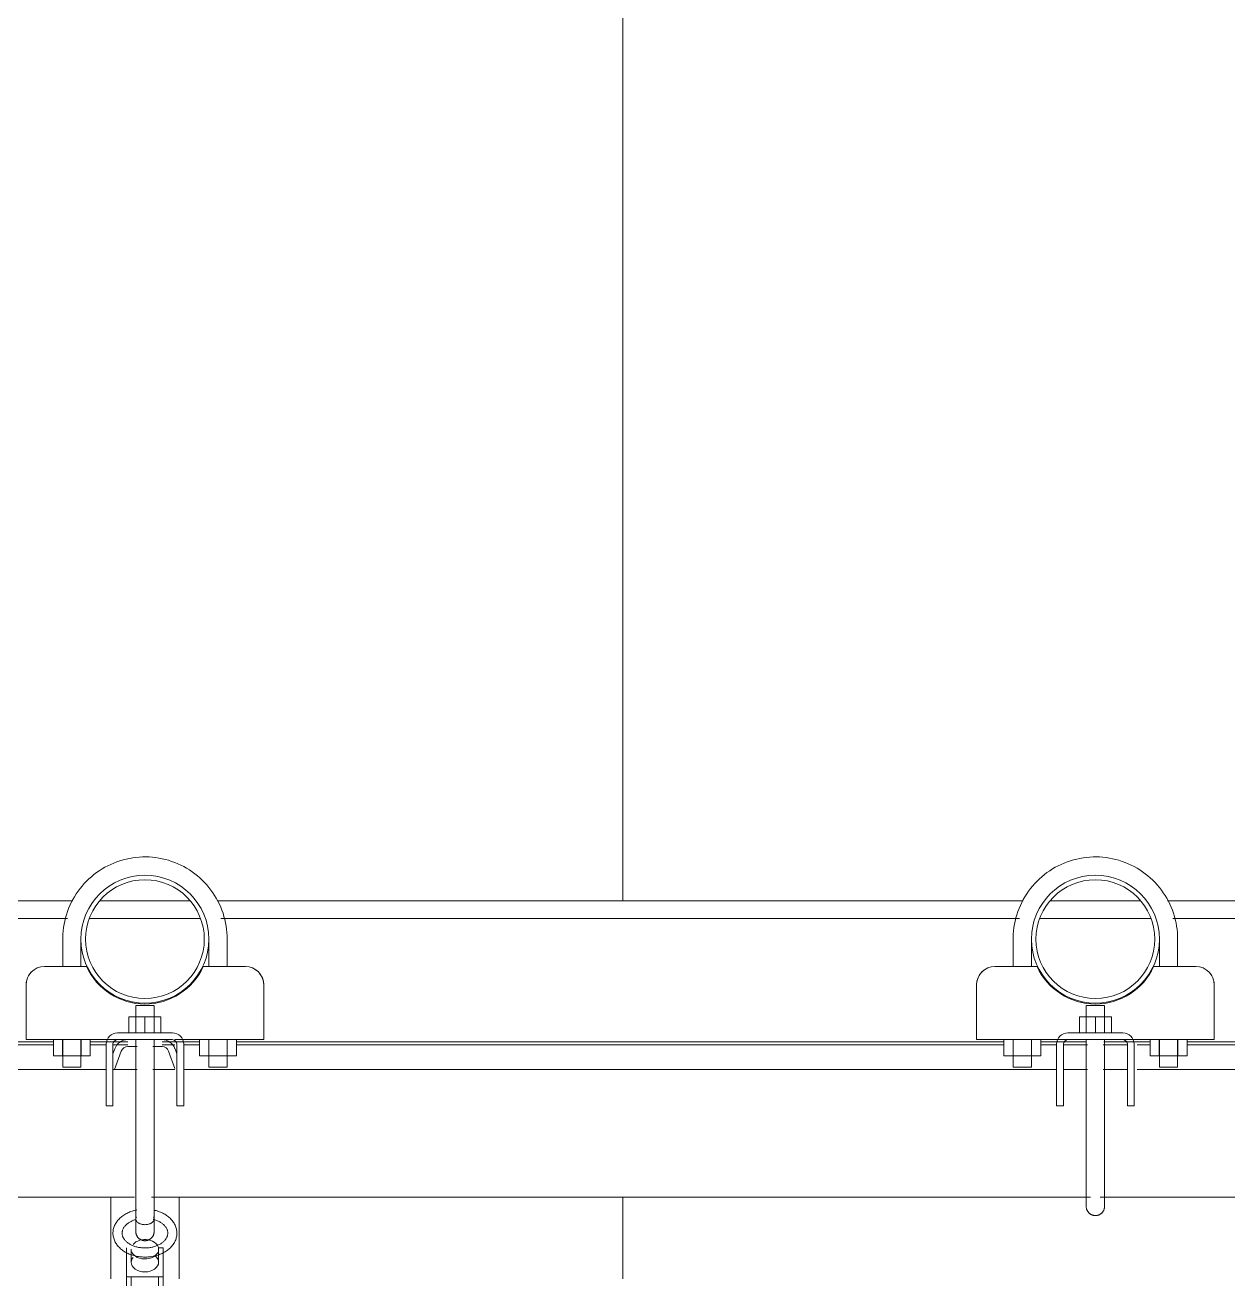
# Model space of a CAD drawing. Header units: inches. Extents: x 21386 to 98813, y -290 to 853.
# Drawn here: x 36920.4 to 36953.31, y 282.95 to 317.25 of the extents above; entities that cross this region are included whole.
import ezdxf

# ---------------------------------------------------------------- set-up
doc = ezdxf.new("R2010")
doc.units = ezdxf.units.IN
doc.header["$MEASUREMENT"] = 0
for name, color, linetype, lineweight in [('A-WALL-PATT', 111, 'Continuous', 25), ('Q-SPCQ', 91, 'Continuous', 13), ('S-BEAM', 12, 'Continuous', 13)]:
    doc.layers.add(name, color=color, linetype=linetype, lineweight=lineweight)

# ---------------------------------------------------------------- blocks, each defined once
blk = doc.blocks.new('Basketball_Backstop-Performance_Sports_Systems-3103-Ceiling_Hung - 27_-0_ to 27_-11 7_8_-706978-Building Section - East_West looking South')
at = {"layer": 'Q-SPCQ', "color": 8, "lineweight": 9}
for p, q in [((-24958.862, 292.25), (-24958.862, 291.5)), ((-24958.362, 291.5), (-24958.362, 292.25)), ((-24954.862, 292.25), (-24954.862, 291.5)), ((-24954.362, 291.5), (-24954.362, 292.25)), ((-24932.862, 292.25), (-24932.862, 291.5)), ((-24932.362, 291.5), (-24932.362, 292.25)), ((-24928.862, 292.25), (-24928.862, 291.5)), ((-24928.362, 291.5), (-24928.362, 292.25)), ((-24958.205, 291.5), (-24959.362, 291.5)), ((-24953.862, 291.5), (-24955.018, 291.5)), ((-24932.205, 291.5), (-24933.362, 291.5)), ((-24927.862, 291.5), (-24929.018, 291.5)), ((-24959.862, 291), (-24959.862, 289.812)), ((-24953.362, 289.812), (-24953.362, 291)), ((-24933.862, 289.812), (-24933.862, 291)), ((-24927.362, 291), (-24927.362, 289.812)), ((-24956.862, 290.437), (-24956.862, 290.125)), ((-24956.862, 290.437), (-24956.862, 289.687)), ((-24956.853, 290.437), (-24956.853, 290.437)), ((-24956.853, 290.437), (-24956.612, 290.437)), ((-24956.612, 290.437), (-24956.37, 290.437)), ((-24956.37, 290.437), (-24956.37, 290.437)), ((-24956.362, 290.125), (-24956.362, 290.437)), ((-24956.362, 289.687), (-24956.362, 290.437)), ((-24930.862, 290.437), (-24930.862, 289.687)), ((-24930.853, 290.437), (-24930.612, 290.437)), ((-24930.612, 290.437), (-24930.37, 290.437)), ((-24930.362, 289.687), (-24930.362, 290.437)), ((-24957.049, 290.125), (-24956.612, 290.125)), ((-24957.049, 290.125), (-24957.049, 289.687)), ((-24956.612, 290.125), (-24956.174, 290.125)), ((-24956.612, 289.687), (-24956.612, 290.125)), ((-24956.174, 290.125), (-24956.174, 289.687)), ((-24931.049, 290.125), (-24930.612, 290.125)), ((-24931.049, 290.125), (-24931.049, 289.687)), ((-24930.612, 290.125), (-24930.174, 290.125)), ((-24930.612, 289.687), (-24930.612, 290.125)), ((-24930.174, 290.125), (-24930.174, 289.687)), ((-24959.862, 289.5), (-24959.862, 289.812)), ((-24959.862, 289.5), (-24957.362, 289.5)), ((-24959.117, 289.062), (-24959.117, 289.5)), ((-24958.864, 289.5), (-24958.864, 289.062)), ((-24958.862, 289.511), (-24958.862, 288.75)), ((-24958.362, 288.75), (-24958.362, 289.511)), ((-24958.359, 289.5), (-24958.359, 289.062)), ((-24958.106, 289.5), (-24958.106, 289.062)), ((-24955.862, 289.687), (-24957.362, 289.687)), ((-24957.362, 289.5), (-24955.862, 289.5)), ((-24956.862, 289.5), (-24956.862, 288.687)), ((-24956.862, 289.5), (-24956.862, 286.937)), ((-24956.362, 288.687), (-24956.362, 289.5)), ((-24956.362, 286.937), (-24956.362, 289.5)), ((-24955.792, 289.5), (-24953.362, 289.5)), ((-24955.117, 289.5), (-24955.117, 289.062)), ((-24954.864, 289.5), (-24954.864, 289.062)), ((-24954.862, 289.518), (-24954.862, 288.75)), ((-24954.362, 288.75), (-24954.362, 289.515)), ((-24954.359, 289.5), (-24954.359, 289.062)), ((-24954.106, 289.062), (-24954.106, 289.5)), ((-24953.362, 289.812), (-24953.362, 289.5)), ((-24933.862, 289.5), (-24933.862, 289.812)), ((-24933.862, 289.5), (-24931.362, 289.5)), ((-24933.117, 289.062), (-24933.117, 289.5)), ((-24932.864, 289.5), (-24932.864, 289.062)), ((-24932.862, 289.511), (-24932.862, 288.75)), ((-24932.362, 288.75), (-24932.362, 289.511)), ((-24932.359, 289.5), (-24932.359, 289.062)), ((-24932.106, 289.5), (-24932.106, 289.062)), ((-24929.862, 289.687), (-24931.362, 289.687)), ((-24931.362, 289.5), (-24929.862, 289.5)), ((-24930.862, 289.5), (-24930.862, 288.687)), ((-24930.862, 289.5), (-24930.862, 286.937)), ((-24930.362, 288.687), (-24930.362, 289.5)), ((-24930.362, 286.937), (-24930.362, 289.5)), ((-24929.862, 289.5), (-24927.362, 289.5)), ((-24929.117, 289.5), (-24929.117, 289.062)), ((-24928.864, 289.5), (-24928.864, 289.062)), ((-24928.862, 289.518), (-24928.862, 288.75)), ((-24928.362, 288.75), (-24928.362, 289.515)), ((-24928.359, 289.5), (-24928.359, 289.062)), ((-24928.106, 289.062), (-24928.106, 289.5)), ((-24927.362, 289.812), (-24927.362, 289.5)), ((-24957.674, 289.375), (-24957.674, 288.187)), ((-24957.487, 288.187), (-24957.487, 289.375)), ((-24957.434, 289.253), (-24957.487, 289.109)), ((-24957.44, 288.687), (-24957.258, 289.189)), ((-24957.082, 289.313), (-24956.828, 289.313)), ((-24956.395, 289.313), (-24956.142, 289.313)), ((-24955.966, 289.189), (-24955.792, 288.712)), ((-24955.737, 289.109), (-24955.789, 289.253)), ((-24955.737, 288.187), (-24955.737, 289.375)), ((-24955.549, 289.375), (-24955.549, 288.187)), ((-24931.674, 289.375), (-24931.674, 288.187)), ((-24931.487, 288.187), (-24931.487, 289.375)), ((-24929.737, 288.187), (-24929.737, 289.375)), ((-24929.549, 289.375), (-24929.549, 288.187)), ((-24958.864, 289.062), (-24959.117, 289.062)), ((-24958.359, 289.062), (-24958.864, 289.062)), ((-24958.106, 289.062), (-24958.359, 289.062)), ((-24954.864, 289.062), (-24955.117, 289.062)), ((-24954.359, 289.062), (-24954.864, 289.062)), ((-24954.106, 289.062), (-24954.359, 289.062)), ((-24932.864, 289.062), (-24933.117, 289.062)), ((-24932.359, 289.062), (-24932.864, 289.062)), ((-24932.106, 289.062), (-24932.359, 289.062)), ((-24928.864, 289.062), (-24929.117, 289.062)), ((-24928.359, 289.062), (-24928.864, 289.062)), ((-24928.106, 289.062), (-24928.359, 289.062)), ((-24957.674, 288.687), (-24981.549, 288.687)), ((-24958.862, 288.75), (-24958.853, 288.75)), ((-24958.362, 288.75), (-24958.862, 288.75)), ((-24958.37, 288.75), (-24958.362, 288.75)), ((-24956.828, 288.687), (-24957.487, 288.687)), ((-24955.792, 288.687), (-24956.395, 288.687)), ((-24931.674, 288.687), (-24955.549, 288.687)), ((-24954.362, 288.75), (-24954.862, 288.75)), ((-24954.862, 288.75), (-24954.853, 288.75)), ((-24954.37, 288.75), (-24954.362, 288.75)), ((-24932.862, 288.75), (-24932.853, 288.75)), ((-24932.362, 288.75), (-24932.862, 288.75)), ((-24932.37, 288.75), (-24932.362, 288.75)), ((-24930.828, 288.687), (-24931.487, 288.687)), ((-24929.737, 288.687), (-24930.395, 288.687)), ((-24926.612, 288.687), (-24929.472, 288.687)), ((-24928.362, 288.75), (-24928.862, 288.75)), ((-24928.862, 288.75), (-24928.853, 288.75)), ((-24928.37, 288.75), (-24928.362, 288.75)), ((-24957.674, 288.197), (-24957.674, 287.824)), ((-24957.674, 287.687), (-24957.674, 288.187)), ((-24957.487, 287.824), (-24957.487, 288.197)), ((-24957.487, 288.187), (-24957.487, 287.687)), ((-24955.737, 288.197), (-24955.737, 287.824)), ((-24955.737, 287.687), (-24955.737, 288.187)), ((-24955.549, 287.824), (-24955.549, 288.197)), ((-24955.549, 288.187), (-24955.549, 287.687)), ((-24931.674, 288.197), (-24931.674, 287.824)), ((-24931.674, 287.687), (-24931.674, 288.187)), ((-24931.487, 287.824), (-24931.487, 288.197)), ((-24931.487, 288.187), (-24931.487, 287.687)), ((-24929.737, 288.197), (-24929.737, 287.824)), ((-24929.737, 287.687), (-24929.737, 288.187)), ((-24929.549, 287.824), (-24929.549, 288.197)), ((-24929.549, 288.187), (-24929.549, 287.687)), ((-24957.674, 287.819), (-24957.674, 287.687)), ((-24957.487, 287.687), (-24957.487, 287.819)), ((-24955.737, 287.819), (-24955.737, 287.687)), ((-24955.549, 287.687), (-24955.549, 287.819)), ((-24931.674, 287.819), (-24931.674, 287.687)), ((-24931.487, 287.687), (-24931.487, 287.819)), ((-24929.737, 287.819), (-24929.737, 287.687)), ((-24929.549, 287.687), (-24929.549, 287.819)), ((-24957.674, 287.687), (-24957.487, 287.687)), ((-24957.487, 287.687), (-24957.674, 287.687)), ((-24955.737, 287.687), (-24955.549, 287.687)), ((-24955.549, 287.687), (-24955.737, 287.687)), ((-24931.674, 287.687), (-24931.487, 287.687)), ((-24931.487, 287.687), (-24931.674, 287.687)), ((-24929.737, 287.687), (-24929.549, 287.687)), ((-24929.549, 287.687), (-24929.737, 287.687)), ((-24956.862, 285.749), (-24956.862, 284.604)), ((-24956.362, 284.588), (-24956.362, 285.749)), ((-24982.484, 285.187), (-24956.899, 285.187)), ((-24957.549, 285.187), (-24957.549, 282.955)), ((-24956.862, 285.187), (-24956.862, 284.789)), ((-24956.434, 285.187), (-24930.742, 285.187)), ((-24956.362, 284.595), (-24956.362, 285.187)), ((-24955.674, 282.955), (-24955.674, 285.187)), ((-24930.484, 285.187), (-24926.612, 285.187)), ((-24957.112, 283.015), (-24957.112, 283.81)), ((-24956.987, 283.766), (-24956.987, 283.412)), ((-24956.112, 283.81), (-24956.237, 283.81)), ((-24956.237, 283.412), (-24956.237, 283.766)), ((-24956.112, 283.015), (-24956.112, 283.81)), ((-24957.112, 280.229), (-24957.112, 283.015)), ((-24957.112, 283.015), (-24956.987, 283.015)), ((-24956.987, 283.015), (-24956.987, 280.229)), ((-24956.987, 283.015), (-24956.237, 283.015)), ((-24956.237, 280.229), (-24956.237, 283.015)), ((-24956.237, 283.015), (-24956.112, 283.015)), ((-24956.112, 283.015), (-24956.112, 280.229))]:
    blk.add_line(p, q, dxfattribs=at)
at = {"layer": 'Q-SPCQ', "color": 8, "lineweight": 9, "flags": 128}
for points in [[(-24954.362, 292.25), (-24954.363, 292.34), (-24954.369, 292.43), (-24954.378, 292.519), (-24954.39, 292.608), (-24954.407, 292.697), (-24954.426, 292.785), (-24954.449, 292.872), (-24954.476, 292.958), (-24954.506, 293.043), (-24954.539, 293.126), (-24954.576, 293.208), (-24954.616, 293.289), (-24954.659, 293.368), (-24954.705, 293.445), (-24954.755, 293.52), (-24954.807, 293.594), (-24954.862, 293.665), (-24954.92, 293.734), (-24954.981, 293.8), (-24955.044, 293.864), (-24955.11, 293.925), (-24955.178, 293.984), (-24955.249, 294.04), (-24955.321, 294.093), (-24955.396, 294.143), (-24955.473, 294.19), (-24955.551, 294.234), (-24955.631, 294.275), (-24955.713, 294.313), (-24955.796, 294.347), (-24955.881, 294.378), (-24955.967, 294.406), (-24956.053, 294.43), (-24956.141, 294.45), (-24956.229, 294.467), (-24956.318, 294.481), (-24956.408, 294.491), (-24956.497, 294.497), (-24956.587, 294.5), (-24956.677, 294.499), (-24956.767, 294.495), (-24956.857, 294.487), (-24956.946, 294.475), (-24957.035, 294.46), (-24957.123, 294.441), (-24957.21, 294.419), (-24957.296, 294.393), (-24957.381, 294.364), (-24957.465, 294.332), (-24957.548, 294.296), (-24957.629, 294.257), (-24957.708, 294.215), (-24957.786, 294.169), (-24957.862, 294.121), (-24957.936, 294.069), (-24958.007, 294.015), (-24958.077, 293.957), (-24958.144, 293.898), (-24958.209, 293.835), (-24958.271, 293.77), (-24958.33, 293.702), (-24958.387, 293.632), (-24958.441, 293.56), (-24958.492, 293.486), (-24958.54, 293.41), (-24958.585, 293.332), (-24958.626, 293.252), (-24958.665, 293.171), (-24958.7, 293.088), (-24958.732, 293.004), (-24958.76, 292.918), (-24958.785, 292.832), (-24958.807, 292.745), (-24958.825, 292.656), (-24958.839, 292.568), (-24958.85, 292.478), (-24958.857, 292.388), (-24958.861, 292.299), (-24958.862, 292.25)], [(-24928.362, 292.25), (-24928.363, 292.34), (-24928.369, 292.43), (-24928.378, 292.519), (-24928.39, 292.608), (-24928.407, 292.697), (-24928.426, 292.785), (-24928.449, 292.872), (-24928.476, 292.958), (-24928.506, 293.043), (-24928.539, 293.126), (-24928.576, 293.208), (-24928.616, 293.289), (-24928.659, 293.368), (-24928.705, 293.445), (-24928.755, 293.52), (-24928.807, 293.594), (-24928.862, 293.665), (-24928.92, 293.734), (-24928.981, 293.8), (-24929.044, 293.864), (-24929.11, 293.925), (-24929.178, 293.984), (-24929.249, 294.04), (-24929.321, 294.093), (-24929.396, 294.143), (-24929.473, 294.19), (-24929.551, 294.234), (-24929.631, 294.275), (-24929.713, 294.313), (-24929.796, 294.347), (-24929.881, 294.378), (-24929.967, 294.406), (-24930.053, 294.43), (-24930.141, 294.45), (-24930.229, 294.467), (-24930.318, 294.481), (-24930.408, 294.491), (-24930.497, 294.497), (-24930.587, 294.5), (-24930.677, 294.499), (-24930.767, 294.495), (-24930.857, 294.487), (-24930.946, 294.475), (-24931.035, 294.46), (-24931.123, 294.441), (-24931.21, 294.419), (-24931.296, 294.393), (-24931.381, 294.364), (-24931.465, 294.332), (-24931.548, 294.296), (-24931.629, 294.257), (-24931.708, 294.215), (-24931.786, 294.169), (-24931.862, 294.121), (-24931.936, 294.069), (-24932.007, 294.015), (-24932.077, 293.957), (-24932.144, 293.898), (-24932.209, 293.835), (-24932.271, 293.77), (-24932.33, 293.702), (-24932.387, 293.632), (-24932.441, 293.56), (-24932.492, 293.486), (-24932.54, 293.41), (-24932.585, 293.332), (-24932.626, 293.252), (-24932.665, 293.171), (-24932.7, 293.088), (-24932.732, 293.004), (-24932.76, 292.918), (-24932.785, 292.832), (-24932.807, 292.745), (-24932.825, 292.656), (-24932.839, 292.568), (-24932.85, 292.478), (-24932.857, 292.388), (-24932.861, 292.299), (-24932.862, 292.25)], [(-24956.862, 286.937), (-24956.862, 286.858), (-24956.862, 286.778), (-24956.862, 286.698), (-24956.862, 286.619), (-24956.862, 286.54), (-24956.862, 286.462), (-24956.862, 286.385), (-24956.862, 286.308), (-24956.862, 286.233), (-24956.862, 286.159), (-24956.862, 286.086), (-24956.862, 286.014), (-24956.862, 285.944), (-24956.862, 285.875), (-24956.862, 285.808), (-24956.862, 285.749)], [(-24956.362, 285.749), (-24956.362, 285.814), (-24956.362, 285.881), (-24956.362, 285.95), (-24956.362, 286.02), (-24956.362, 286.092), (-24956.362, 286.165), (-24956.362, 286.24), (-24956.362, 286.315), (-24956.362, 286.392), (-24956.362, 286.469), (-24956.362, 286.547), (-24956.362, 286.626), (-24956.362, 286.705), (-24956.362, 286.785), (-24956.362, 286.865), (-24956.362, 286.937)], [(-24930.862, 286.937), (-24930.862, 286.858), (-24930.862, 286.778), (-24930.862, 286.698), (-24930.862, 286.619), (-24930.862, 286.54), (-24930.862, 286.462), (-24930.862, 286.385), (-24930.862, 286.308), (-24930.862, 286.233), (-24930.862, 286.159), (-24930.862, 286.086), (-24930.862, 286.014), (-24930.862, 285.944), (-24930.862, 285.875), (-24930.862, 285.808), (-24930.862, 285.743), (-24930.862, 285.68), (-24930.862, 285.619), (-24930.862, 285.56), (-24930.862, 285.503), (-24930.862, 285.448), (-24930.862, 285.396), (-24930.862, 285.346), (-24930.862, 285.299), (-24930.862, 285.255), (-24930.862, 285.213), (-24930.862, 285.174), (-24930.862, 285.137), (-24930.862, 285.104), (-24930.862, 285.073), (-24930.862, 285.046), (-24930.862, 285.021), (-24930.862, 285), (-24930.862, 284.982), (-24930.862, 284.967), (-24930.862, 284.955), (-24930.862, 284.946), (-24930.862, 284.94), (-24930.862, 284.938)], [(-24930.362, 284.937), (-24930.362, 284.939), (-24930.362, 284.944), (-24930.362, 284.952), (-24930.362, 284.963), (-24930.362, 284.977), (-24930.362, 284.995), (-24930.362, 285.015), (-24930.362, 285.039), (-24930.362, 285.066), (-24930.362, 285.095), (-24930.362, 285.128), (-24930.362, 285.164), (-24930.362, 285.202), (-24930.362, 285.243), (-24930.362, 285.287), (-24930.362, 285.333), (-24930.362, 285.382), (-24930.362, 285.434), (-24930.362, 285.488), (-24930.362, 285.544), (-24930.362, 285.603), (-24930.362, 285.663), (-24930.362, 285.726), (-24930.362, 285.79), (-24930.362, 285.857), (-24930.362, 285.925), (-24930.362, 285.995), (-24930.362, 286.066), (-24930.362, 286.139), (-24930.362, 286.213), (-24930.362, 286.288), (-24930.362, 286.364), (-24930.362, 286.441), (-24930.362, 286.519), (-24930.362, 286.598), (-24930.362, 286.677), (-24930.362, 286.756), (-24930.362, 286.836), (-24930.362, 286.916), (-24930.362, 286.937)], [(-24930.862, 284.937), (-24930.862, 284.939), (-24930.862, 284.944), (-24930.862, 284.952), (-24930.862, 284.963), (-24930.862, 284.977), (-24930.862, 284.995), (-24930.862, 285.015), (-24930.862, 285.039), (-24930.862, 285.066), (-24930.862, 285.095), (-24930.862, 285.128), (-24930.862, 285.164), (-24930.862, 285.202)], [(-24930.362, 285.213), (-24930.362, 285.174), (-24930.362, 285.137), (-24930.362, 285.104), (-24930.362, 285.073), (-24930.362, 285.046), (-24930.362, 285.021), (-24930.362, 285), (-24930.362, 284.982), (-24930.362, 284.967), (-24930.362, 284.955), (-24930.362, 284.946), (-24930.362, 284.94), (-24930.362, 284.938)], [(-24956.835, 284.842), (-24956.867, 284.835), (-24956.899, 284.827), (-24956.931, 284.819), (-24956.962, 284.809), (-24956.993, 284.799), (-24957.023, 284.787), (-24957.053, 284.775), (-24957.082, 284.762), (-24957.11, 284.748), (-24957.138, 284.733), (-24957.165, 284.717), (-24957.191, 284.701), (-24957.217, 284.683), (-24957.241, 284.665), (-24957.265, 284.646), (-24957.287, 284.626), (-24957.309, 284.606), (-24957.33, 284.584), (-24957.35, 284.562), (-24957.368, 284.539), (-24957.385, 284.516), (-24957.402, 284.492), (-24957.416, 284.467), (-24957.43, 284.442), (-24957.442, 284.416), (-24957.453, 284.389), (-24957.462, 284.362), (-24957.47, 284.335), (-24957.477, 284.307), (-24957.482, 284.279), (-24957.485, 284.251), (-24957.486, 284.223), (-24957.487, 284.208)], [(-24955.737, 284.208), (-24955.737, 284.236), (-24955.74, 284.264), (-24955.744, 284.292), (-24955.749, 284.32), (-24955.756, 284.348), (-24955.765, 284.375), (-24955.775, 284.402), (-24955.787, 284.428), (-24955.799, 284.453), (-24955.814, 284.479), (-24955.829, 284.503), (-24955.846, 284.527), (-24955.864, 284.55), (-24955.883, 284.573), (-24955.903, 284.594), (-24955.924, 284.615), (-24955.946, 284.635), (-24955.969, 284.655), (-24955.993, 284.674), (-24956.018, 284.691), (-24956.044, 284.708), (-24956.071, 284.725), (-24956.098, 284.74), (-24956.126, 284.754), (-24956.155, 284.768), (-24956.184, 284.781), (-24956.214, 284.793), (-24956.244, 284.803), (-24956.275, 284.814), (-24956.307, 284.823), (-24956.339, 284.831), (-24956.371, 284.838)], [(-24930.612, 284.687), (-24930.622, 284.688), (-24930.632, 284.688), (-24930.642, 284.689), (-24930.651, 284.691), (-24930.661, 284.692), (-24930.671, 284.695), (-24930.681, 284.697), (-24930.69, 284.7), (-24930.7, 284.704), (-24930.709, 284.707), (-24930.718, 284.711), (-24930.727, 284.716), (-24930.736, 284.721), (-24930.744, 284.726), (-24930.753, 284.731), (-24930.761, 284.737), (-24930.769, 284.743), (-24930.777, 284.75), (-24930.784, 284.756), (-24930.791, 284.763), (-24930.798, 284.771), (-24930.804, 284.778), (-24930.811, 284.786), (-24930.816, 284.794), (-24930.822, 284.802), (-24930.827, 284.811), (-24930.832, 284.82), (-24930.837, 284.829), (-24930.841, 284.838), (-24930.845, 284.847), (-24930.848, 284.856), (-24930.851, 284.866), (-24930.854, 284.875), (-24930.856, 284.885), (-24930.858, 284.895), (-24930.86, 284.905), (-24930.861, 284.915), (-24930.861, 284.925), (-24930.862, 284.935), (-24930.862, 284.937)], [(-24930.362, 284.937), (-24930.362, 284.928), (-24930.362, 284.918), (-24930.363, 284.908), (-24930.365, 284.898), (-24930.367, 284.888), (-24930.369, 284.878), (-24930.371, 284.868), (-24930.374, 284.859), (-24930.378, 284.849), (-24930.381, 284.84), (-24930.385, 284.831), (-24930.39, 284.822), (-24930.395, 284.813), (-24930.4, 284.805), (-24930.405, 284.796), (-24930.411, 284.788), (-24930.417, 284.78), (-24930.424, 284.773), (-24930.43, 284.765), (-24930.437, 284.758), (-24930.445, 284.751), (-24930.452, 284.745), (-24930.46, 284.739), (-24930.468, 284.733), (-24930.477, 284.727), (-24930.485, 284.722), (-24930.494, 284.717), (-24930.503, 284.712), (-24930.512, 284.708), (-24930.521, 284.704), (-24930.53, 284.701), (-24930.54, 284.698), (-24930.55, 284.695), (-24930.559, 284.693), (-24930.569, 284.691), (-24930.579, 284.69), (-24930.589, 284.689), (-24930.599, 284.688), (-24930.609, 284.688), (-24930.612, 284.687)], [(-24957.237, 284.208), (-24957.236, 284.222), (-24957.235, 284.236), (-24957.233, 284.25), (-24957.23, 284.265), (-24957.227, 284.279), (-24957.222, 284.293), (-24957.217, 284.307), (-24957.21, 284.322), (-24957.203, 284.336), (-24957.195, 284.35), (-24957.186, 284.364), (-24957.176, 284.379), (-24957.165, 284.393), (-24957.154, 284.407), (-24957.141, 284.42), (-24957.127, 284.434), (-24957.113, 284.447), (-24957.097, 284.46), (-24957.081, 284.473), (-24957.063, 284.485), (-24957.045, 284.497), (-24957.026, 284.509), (-24957.007, 284.52), (-24956.986, 284.53), (-24956.965, 284.54), (-24956.943, 284.55), (-24956.921, 284.559), (-24956.898, 284.567), (-24956.874, 284.575), (-24956.85, 284.582)], [(-24956.862, 284.595), (-24956.862, 284.566), (-24956.862, 284.537), (-24956.862, 284.51), (-24956.862, 284.483), (-24956.862, 284.458), (-24956.862, 284.434), (-24956.862, 284.412), (-24956.862, 284.391), (-24956.862, 284.371), (-24956.862, 284.353), (-24956.862, 284.336), (-24956.862, 284.32), (-24956.862, 284.306), (-24956.862, 284.294), (-24956.862, 284.283), (-24956.862, 284.273), (-24956.862, 284.266), (-24956.862, 284.259), (-24956.862, 284.255), (-24956.862, 284.252), (-24956.862, 284.25)], [(-24956.862, 284.25), (-24956.862, 284.251), (-24956.862, 284.253), (-24956.862, 284.257), (-24956.862, 284.263), (-24956.862, 284.27), (-24956.862, 284.279), (-24956.862, 284.289), (-24956.862, 284.301), (-24956.862, 284.314), (-24956.862, 284.329), (-24956.862, 284.345), (-24956.862, 284.363), (-24956.862, 284.382), (-24956.862, 284.403), (-24956.862, 284.425), (-24956.862, 284.448), (-24956.862, 284.472), (-24956.862, 284.498), (-24956.862, 284.525), (-24956.862, 284.553), (-24956.862, 284.583), (-24956.862, 284.595)], [(-24956.386, 284.585), (-24956.362, 284.578), (-24956.338, 284.571), (-24956.315, 284.563), (-24956.292, 284.555), (-24956.27, 284.545), (-24956.248, 284.536), (-24956.227, 284.525), (-24956.207, 284.515), (-24956.188, 284.503), (-24956.17, 284.492), (-24956.152, 284.48), (-24956.135, 284.467), (-24956.119, 284.454), (-24956.104, 284.441), (-24956.09, 284.428), (-24956.077, 284.414), (-24956.064, 284.4), (-24956.053, 284.386), (-24956.042, 284.372), (-24956.033, 284.358), (-24956.024, 284.344), (-24956.017, 284.329), (-24956.01, 284.315), (-24956.004, 284.301), (-24955.999, 284.286), (-24955.995, 284.272), (-24955.992, 284.258), (-24955.989, 284.244), (-24955.988, 284.23), (-24955.987, 284.216), (-24955.987, 284.208)], [(-24956.362, 284.595), (-24956.362, 284.566), (-24956.362, 284.537), (-24956.362, 284.51), (-24956.362, 284.483), (-24956.362, 284.458), (-24956.362, 284.434), (-24956.362, 284.412), (-24956.362, 284.391), (-24956.362, 284.371), (-24956.362, 284.353), (-24956.362, 284.336), (-24956.362, 284.32), (-24956.362, 284.306), (-24956.362, 284.294), (-24956.362, 284.283), (-24956.362, 284.273), (-24956.362, 284.266), (-24956.362, 284.259), (-24956.362, 284.255), (-24956.362, 284.252), (-24956.362, 284.25)], [(-24956.362, 284.25), (-24956.362, 284.251), (-24956.362, 284.253), (-24956.362, 284.257), (-24956.362, 284.263), (-24956.362, 284.27), (-24956.362, 284.279), (-24956.362, 284.289), (-24956.362, 284.301), (-24956.362, 284.314), (-24956.362, 284.329), (-24956.362, 284.345), (-24956.362, 284.363), (-24956.362, 284.382), (-24956.362, 284.403), (-24956.362, 284.425), (-24956.362, 284.448), (-24956.362, 284.472), (-24956.362, 284.498), (-24956.362, 284.525), (-24956.362, 284.553), (-24956.362, 284.583), (-24956.362, 284.595)], [(-24957.487, 284.208), (-24957.486, 284.18), (-24957.483, 284.151), (-24957.479, 284.123), (-24957.474, 284.096), (-24957.467, 284.068), (-24957.458, 284.041), (-24957.448, 284.014), (-24957.437, 283.988), (-24957.424, 283.962), (-24957.41, 283.937), (-24957.394, 283.913), (-24957.378, 283.889), (-24957.36, 283.866), (-24957.341, 283.843), (-24957.32, 283.822), (-24957.299, 283.801), (-24957.277, 283.78), (-24957.254, 283.761), (-24957.23, 283.742), (-24957.205, 283.724), (-24957.179, 283.707), (-24957.153, 283.691), (-24957.125, 283.676), (-24957.097, 283.661), (-24957.069, 283.648), (-24957.039, 283.635), (-24957.009, 283.623), (-24956.979, 283.612), (-24956.948, 283.602), (-24956.917, 283.593), (-24956.885, 283.585), (-24956.853, 283.578), (-24956.82, 283.571), (-24956.787, 283.566), (-24956.754, 283.561), (-24956.721, 283.558), (-24956.688, 283.555), (-24956.654, 283.553), (-24956.621, 283.553), (-24956.587, 283.553), (-24956.554, 283.554), (-24956.52, 283.556), (-24956.487, 283.559), (-24956.454, 283.563), (-24956.421, 283.568), (-24956.388, 283.574), (-24956.356, 283.581), (-24956.324, 283.588), (-24956.292, 283.597), (-24956.261, 283.607), (-24956.23, 283.617), (-24956.2, 283.629), (-24956.171, 283.641), (-24956.141, 283.654), (-24956.113, 283.668), (-24956.085, 283.683), (-24956.058, 283.699), (-24956.032, 283.715), (-24956.007, 283.732), (-24955.982, 283.751), (-24955.959, 283.77), (-24955.936, 283.79), (-24955.914, 283.81), (-24955.893, 283.831), (-24955.874, 283.853), (-24955.855, 283.876), (-24955.838, 283.9), (-24955.822, 283.924), (-24955.807, 283.949), (-24955.793, 283.974), (-24955.781, 284), (-24955.77, 284.026), (-24955.761, 284.053), (-24955.753, 284.081), (-24955.747, 284.108), (-24955.742, 284.136), (-24955.739, 284.164), (-24955.737, 284.193), (-24955.737, 284.208)], [(-24955.987, 284.208), (-24955.987, 284.194), (-24955.988, 284.18), (-24955.99, 284.165), (-24955.993, 284.151), (-24955.997, 284.137), (-24956.001, 284.123), (-24956.007, 284.108), (-24956.013, 284.094), (-24956.02, 284.08), (-24956.028, 284.065), (-24956.037, 284.051), (-24956.047, 284.037), (-24956.058, 284.023), (-24956.07, 284.009), (-24956.082, 283.995), (-24956.096, 283.982), (-24956.111, 283.969), (-24956.126, 283.955), (-24956.143, 283.943), (-24956.16, 283.93), (-24956.178, 283.919), (-24956.197, 283.907), (-24956.217, 283.896), (-24956.237, 283.885), (-24956.258, 283.875), (-24956.28, 283.866), (-24956.302, 283.857), (-24956.325, 283.849), (-24956.349, 283.841), (-24956.373, 283.834), (-24956.398, 283.828), (-24956.423, 283.822), (-24956.448, 283.817), (-24956.473, 283.813), (-24956.499, 283.809), (-24956.525, 283.807), (-24956.552, 283.804), (-24956.578, 283.803), (-24956.605, 283.803), (-24956.631, 283.803), (-24956.657, 283.804), (-24956.684, 283.805), (-24956.71, 283.808), (-24956.736, 283.811), (-24956.762, 283.815), (-24956.787, 283.819), (-24956.812, 283.825), (-24956.837, 283.831), (-24956.861, 283.837), (-24956.885, 283.845), (-24956.909, 283.853), (-24956.931, 283.861), (-24956.954, 283.87), (-24956.975, 283.88), (-24956.996, 283.89), (-24957.016, 283.901), (-24957.035, 283.912), (-24957.054, 283.924), (-24957.071, 283.936), (-24957.088, 283.949), (-24957.104, 283.961), (-24957.119, 283.975), (-24957.134, 283.988), (-24957.147, 284.002), (-24957.159, 284.015), (-24957.17, 284.029), (-24957.181, 284.044), (-24957.19, 284.058), (-24957.199, 284.072), (-24957.207, 284.086), (-24957.213, 284.101), (-24957.219, 284.115), (-24957.224, 284.129), (-24957.228, 284.144), (-24957.232, 284.158), (-24957.234, 284.172), (-24957.236, 284.186), (-24957.237, 284.2), (-24957.237, 284.208)], [(-24956.612, 284), (-24956.622, 284), (-24956.632, 284.001), (-24956.642, 284.002), (-24956.651, 284.003), (-24956.661, 284.005), (-24956.671, 284.007), (-24956.681, 284.01), (-24956.69, 284.013), (-24956.7, 284.016), (-24956.709, 284.02), (-24956.718, 284.024), (-24956.727, 284.028), (-24956.736, 284.033), (-24956.744, 284.038), (-24956.753, 284.044), (-24956.761, 284.049), (-24956.769, 284.056), (-24956.777, 284.062), (-24956.784, 284.069), (-24956.791, 284.076), (-24956.798, 284.083), (-24956.804, 284.091), (-24956.811, 284.099), (-24956.816, 284.107), (-24956.822, 284.115), (-24956.827, 284.123), (-24956.832, 284.132), (-24956.837, 284.141), (-24956.841, 284.15), (-24956.845, 284.159), (-24956.848, 284.169), (-24956.851, 284.178), (-24956.854, 284.188), (-24956.856, 284.198), (-24956.858, 284.208), (-24956.86, 284.217), (-24956.861, 284.227), (-24956.861, 284.237), (-24956.862, 284.247), (-24956.862, 284.25)], [(-24956.362, 284.25), (-24956.362, 284.24), (-24956.362, 284.23), (-24956.363, 284.22), (-24956.365, 284.21), (-24956.367, 284.2), (-24956.369, 284.191), (-24956.371, 284.181), (-24956.374, 284.171), (-24956.378, 284.162), (-24956.381, 284.153), (-24956.385, 284.144), (-24956.39, 284.135), (-24956.395, 284.126), (-24956.4, 284.117), (-24956.405, 284.109), (-24956.411, 284.101), (-24956.417, 284.093), (-24956.424, 284.085), (-24956.43, 284.078), (-24956.437, 284.071), (-24956.445, 284.064), (-24956.452, 284.057), (-24956.46, 284.051), (-24956.468, 284.045), (-24956.477, 284.04), (-24956.485, 284.034), (-24956.494, 284.03), (-24956.503, 284.025), (-24956.512, 284.021), (-24956.521, 284.017), (-24956.53, 284.014), (-24956.54, 284.01), (-24956.55, 284.008), (-24956.559, 284.006), (-24956.569, 284.004), (-24956.579, 284.002), (-24956.589, 284.001), (-24956.599, 284), (-24956.609, 284), (-24956.612, 284)]]:
    blk.add_lwpolyline(points, dxfattribs=at)
at = {"layer": 'Q-SPCQ', "color": 8, "lineweight": 9}
for centre, radius, start, end in [((-24956.612, 292.25), 1.75, 0, 180), ((-24930.612, 292.25), 1.75, 0, 180), ((-24956.612, 292.25), 1.625, 0, 180), ((-24930.612, 292.25), 1.625, 0, 180), ((-24956.612, 292.25), 1.75, 180, 0), ((-24956.612, 292.25), 1.625, 180, 0), ((-24930.612, 292.25), 1.75, 180, 0), ((-24930.612, 292.25), 1.625, 180, 0), ((-24959.362, 291), 0.5, 90, 180), ((-24959.362, 291), 0.5, 120, 180), ((-24956.612, 292.223), 1.75, 204.3958, 335.6042), ((-24953.862, 291), 0.5, 0, 90), ((-24953.862, 291), 0.5, 0, 60), ((-24933.362, 291), 0.5, 90, 180), ((-24933.362, 291), 0.5, 120, 177.6087), ((-24930.612, 292.223), 1.75, 204.3958, 335.6042), ((-24927.862, 291), 0.5, 0, 90), ((-24927.862, 291), 0.5, 0, 60), ((-24957.362, 289.375), 0.312, 90, 180), ((-24957.362, 289.375), 0.125, 90, 180), ((-24957.082, 289.125), 0.375, 90, 160), ((-24956.142, 289.125), 0.375, 20, 90), ((-24955.862, 289.375), 0.312, 0, 90), ((-24955.862, 289.375), 0.125, 0, 90), ((-24931.362, 289.375), 0.312, 90, 180), ((-24931.362, 289.375), 0.125, 90, 180), ((-24929.862, 289.375), 0.312, 0, 90), ((-24929.862, 289.375), 0.125, 0, 90), ((-24957.082, 289.125), 0.187, 90, 160), ((-24956.142, 289.125), 0.188, 20, 90)]:
    blk.add_arc(centre, radius, start, end, dxfattribs=at)
for centre, start_param, end_param in [((-24956.612, 283.766), 0, 2.617994), ((-24956.612, 283.766), 3.403392, 6.283185), ((-24956.612, 283.412), 2.617994, 3.141593), ((-24956.612, 283.412), 3.141593, 6.283185), ((-24956.612, 283.412), 0, 0.785398)]:
    blk.add_ellipse(centre, major_axis=(0.375, 0), ratio=0.707107, start_param=start_param, end_param=end_param, dxfattribs=at)
for points in [[(-24956.858, 284.568), (-24956.863, 284.586), (-24956.863, 284.605), (-24956.858, 284.623)], [(-24956.365, 284.623), (-24956.36, 284.605), (-24956.361, 284.586), (-24956.365, 284.568)]]:
    blk.add_open_spline(points, degree=3, dxfattribs=at)
for points, knots in [([(-24956.612, 284.439), (-24956.645, 284.439), (-24956.711, 284.448), (-24956.781, 284.477), (-24956.822, 284.509), (-24956.845, 284.537), (-24956.859, 284.566), (-24956.865, 284.605), (-24956.856, 284.635), (-24956.844, 284.654)], [-1, -1, -1, -1, -0.875, -0.75, -0.6875, -0.625, -0.5625, -0.5, -0.375, -0.375, -0.375, -0.375]), ([(-24956.38, 284.654), (-24956.374, 284.645), (-24956.365, 284.625), (-24956.359, 284.585), (-24956.374, 284.536), (-24956.428, 284.483), (-24956.512, 284.448), (-24956.579, 284.439), (-24956.612, 284.439)], [-0.625, -0.625, -0.625, -0.625, -0.5625, -0.5, -0.375, -0.25, -0.125, 0, 0, 0, 0])]:
    blk.add_open_spline(points, degree=3, knots=knots, dxfattribs=at)
blk = doc.blocks.new('Girt_Z - 10_D-1241717-Building Section - East_West looking South')
at = {"layer": 'S-BEAM', "color": 8, "lineweight": 9}
for p, q in [((-24980.639, 293.295), (-24958.584, 293.295)), ((-24957.841, 293.295), (-24955.382, 293.295)), ((-24954.639, 293.295), (-24932.584, 293.295)), ((-24931.841, 293.295), (-24929.382, 293.295)), ((-24928.639, 293.295), (-24911.584, 293.295)), ((-24980.49, 292.813), (-24958.733, 292.813)), ((-24958.123, 292.813), (-24955.101, 292.813)), ((-24954.534, 292.813), (-24932.689, 292.813)), ((-24932.123, 292.813), (-24929.101, 292.813)), ((-24928.49, 292.813), (-24911.733, 292.813)), ((-24980.106, 289.438), (-24959.117, 289.438)), ((-24980.106, 289.362), (-24959.117, 289.362)), ((-24958.106, 289.438), (-24957.082, 289.438)), ((-24958.106, 289.362), (-24957.672, 289.362)), ((-24957.487, 289.362), (-24957.082, 289.362)), ((-24956.142, 289.438), (-24955.117, 289.438)), ((-24956.142, 289.362), (-24955.792, 289.362)), ((-24955.551, 289.362), (-24955.117, 289.362)), ((-24954.106, 289.438), (-24933.117, 289.438)), ((-24954.106, 289.362), (-24933.117, 289.362)), ((-24932.106, 289.438), (-24930.853, 289.438)), ((-24932.106, 289.362), (-24931.672, 289.362)), ((-24931.487, 289.362), (-24930.828, 289.362)), ((-24930.395, 289.362), (-24929.737, 289.362)), ((-24930.377, 289.438), (-24929.117, 289.438)), ((-24929.472, 289.362), (-24929.117, 289.362)), ((-24928.106, 289.438), (-24912.117, 289.438)), ((-24928.106, 289.362), (-24912.117, 289.362))]:
    blk.add_line(p, q, dxfattribs=at)

msp = doc.modelspace()

# ---------------------------------------------------------------- hatches: boundary and pattern name
at = {"layer": 'A-WALL-PATT', "lineweight": 9}
h = msp.add_hatch(dxfattribs=at)
h.set_pattern_fill('FP_54', color=8, style=0, pattern_type=2)
h.set_pattern_definition([(90, (-88161.435, 0), (-19.685, 1e-15), [])])
h.paths.add_polyline_path([(35616.905, 196.795), (35894.405, 196.795), (35894.405, 237.69), (35616.905, 237.69), (35616.905, 213.14)], flags=0)
h.paths.add_polyline_path([(38321.649, 196.795), (38322.851, 196.795), (38285.163, 237.69), (38220.405, 237.69), (38220.405, 196.795), (38307.03, 196.795)], flags=0)
h.paths.add_polyline_path([(35904.405, 196.795), (36183.905, 196.795), (36183.905, 237.69), (35904.405, 237.69), (35904.405, 232.67)], flags=0)
h.paths.add_polyline_path([(36193.905, 196.795), (36240.511, 196.795), (36227.469, 237.69), (36193.905, 237.69), (36193.905, 232.67)], flags=0)
h.paths.add_polyline_path([(36243.782, 196.795), (36254.808, 196.795), (36254.787, 224.125), (36254.121, 224.125), (36254.121, 224.312), (36253.621, 224.375), (36253.621, 225.687), (36254.121, 225.687), (36254.121, 225.875), (36254.808, 225.875), (36254.808, 237.69), (36230.74, 237.69), (36232.341, 232.67)], flags=0)
h.paths.add_polyline_path([(36261.433, 196.795), (36272.46, 196.795), (36285.502, 237.69), (36261.433, 237.69), (36261.433, 225.875), (36262.121, 225.875), (36262.127, 225.687), (36262.621, 225.625), (36262.621, 224.312), (36262.121, 224.312), (36262.121, 224.125), (36261.433, 224.125), (36261.433, 198.492)], flags=0)
h.paths.add_polyline_path([(38210.405, 196.795), (38210.405, 237.69), (37930.905, 237.69), (37930.905, 196.795), (38183.455, 196.795)], flags=0)
h.paths.add_polyline_path([(39025.681, 196.795), (39080.905, 196.795), (39080.905, 237.69), (38799.405, 237.69), (38799.405, 196.795), (38885.31, 196.795)], flags=0)
h.paths.add_polyline_path([(36275.731, 196.795), (36473.405, 196.795), (36473.405, 237.69), (36288.773, 237.69), (36280.944, 213.14)], flags=0)
h.paths.add_polyline_path([(37920.905, 196.795), (37920.905, 237.69), (37641.405, 237.69), (37641.405, 196.795), (37902.713, 196.795)], flags=0)
h.paths.add_polyline_path([(38389.434, 196.795), (38396.104, 196.795), (38433.796, 237.69), (38286.504, 237.69), (38324.249, 196.795), (38372.979, 196.795)], flags=0)
h.paths.add_polyline_path([(36483.405, 196.795), (36762.905, 196.795), (36762.905, 237.69), (36483.405, 237.69), (36483.405, 232.564)], flags=0)
h.paths.add_polyline_path([(36772.905, 196.795), (36906.078, 196.795), (36893.036, 237.69), (36772.905, 237.69), (36772.905, 228.229)], flags=0)
h.paths.add_polyline_path([(36909.349, 196.795), (36920.376, 196.795), (36920.376, 224.125), (36919.688, 224.125), (36919.688, 224.312), (36919.188, 224.375), (36919.188, 225.687), (36919.688, 225.687), (36919.688, 225.875), (36920.376, 225.875), (36920.376, 237.69), (36896.307, 237.69), (36904.137, 213.14)], flags=0)
h.paths.add_polyline_path([(36927.001, 196.795), (36938.027, 196.795), (36951.069, 237.69), (36927.001, 237.69), (36927.022, 225.875), (36927.688, 225.875), (36927.688, 225.687), (36928.188, 225.625), (36928.188, 224.312), (36927.688, 224.312), (36927.688, 224.125), (36927.001, 224.125), (36927.001, 198.492)], flags=0)
h.paths.add_polyline_path([(36941.299, 196.795), (37052.405, 196.795), (37052.405, 237.69), (36954.341, 237.69), (36946.511, 213.14)], flags=0)
h.paths.add_polyline_path([(37631.405, 196.795), (37631.405, 237.69), (37351.905, 237.69), (37351.905, 196.795), (37621.971, 196.795)], flags=0)
h.paths.add_polyline_path([(37341.905, 196.795), (37341.905, 237.69), (37277.156, 237.69), (37239.487, 196.795), (37341.229, 196.795)], flags=0)
h.paths.add_polyline_path([(38432.169, 196.795), (38499.905, 196.795), (38499.905, 237.69), (38435.156, 237.69), (38397.487, 196.795), (38427.287, 196.795)], flags=0)
h.paths.add_polyline_path([(37062.405, 196.795), (37164.851, 196.795), (37127.163, 237.69), (37062.405, 237.69), (37062.405, 223.895)], flags=0)
h.paths.add_polyline_path([(38509.905, 196.795), (38789.405, 196.795), (38789.405, 237.69), (38509.905, 237.69), (38509.905, 202.222)], flags=0)
h.paths.add_polyline_path([(37194.777, 196.795), (37238.104, 196.795), (37275.796, 237.69), (37128.504, 237.69), (37166.201, 196.795), (37189.468, 196.795)], flags=0)
h.paths.add_polyline_path([(36927.218, 224.679), (36927.226, 224.685), (36927.355, 224.719), (36927.544, 224.756), (36927.605, 224.907), (36927.731, 225.038), (36927.53, 225.125), (36927.53, 225.281), (36927.337, 225.229), (36927.477, 225), (36927.302, 224.776), (36927.082, 224.75), (36927.097, 224.71)], flags=0)
h.paths.add_polyline_path([(36254.591, 224.679), (36254.726, 224.756), (36254.692, 224.817), (36254.451, 224.817), (36254.332, 225), (36254.48, 225.232), (36254.266, 225.244), (36254.204, 225.093), (36254.078, 224.962), (36254.279, 224.875), (36254.279, 224.719), (36254.583, 224.685)], flags=0)
h.paths.add_polyline_path([(36261.651, 224.679), (36261.658, 224.685), (36261.788, 224.719), (36261.977, 224.75), (36262.037, 224.907), (36262.164, 225.038), (36261.971, 225.199), (36261.962, 225.281), (36261.874, 225.199), (36261.91, 225), (36261.761, 224.77), (36261.515, 224.75), (36261.529, 224.71)], flags=0)
h.paths.add_polyline_path([(36920.158, 224.679), (36920.294, 224.751), (36920.26, 224.817), (36920.018, 224.817), (36919.9, 225), (36919.938, 225.217), (36919.847, 225.125), (36919.646, 224.962), (36919.847, 224.875), (36919.847, 224.719), (36920.151, 224.685)], flags=0)
h.paths.add_polyline_path([(36262.115, 224.764), (36262.236, 224.927), (36262.136, 224.801), (36262.127, 224.786)], flags=0)
h.paths.add_polyline_path([(36927.682, 224.764), (36927.804, 224.927), (36927.704, 224.801)], flags=0)
h.paths.add_polyline_path([(36262.244, 225.012), (36262.164, 225.199), (36262.209, 225.073), (36262.236, 225.026)], flags=0)
h.paths.add_polyline_path([(36927.812, 225.012), (36927.731, 225.199), (36927.788, 225.053), (36927.804, 225.026)], flags=0)
h.paths.add_polyline_path([(36254.16, 225.294), (36254.137, 225.342), (36254.137, 225.305)], flags=0)
h.paths.add_polyline_path([(36919.728, 225.294), (36919.704, 225.342), (36919.704, 225.305)], flags=0)
h.paths.add_polyline_path([(36254.226, 225.407), (36254.204, 225.417), (36254.204, 225.412)], flags=0)
h.paths.add_polyline_path([(36919.793, 225.407), (36919.772, 225.417), (36919.772, 225.412)], flags=0)
h.paths.add_polyline_path([(37481.6, 245.045), (37631.405, 245.045), (37631.405, 285.94), (37351.905, 285.94), (37351.905, 245.045), (37411.415, 245.045)], flags=0)
h.paths.add_polyline_path([(39080.905, 245.045), (39080.905, 285.94), (38799.405, 285.94), (38799.405, 245.045), (39078.32, 245.045)], flags=0)
h.paths.add_polyline_path([(36483.405, 245.045), (36762.905, 245.045), (36762.905, 285.94), (36483.405, 285.94), (36483.405, 268.527)], flags=0)
h.paths.add_polyline_path([(36473.405, 245.045), (36473.405, 285.94), (36306.314, 285.864), (36306.314, 285.446), (36305.939, 285.446), (36305.939, 285.157), (36305.689, 285.223), (36305.689, 285.446), (36305.59, 285.406), (36305.531, 284.999), (36305.234, 284.852), (36305.558, 284.75), (36305.59, 282.955), (36306.121, 282.879), (36306.121, 281.375), (36305.871, 281.375), (36305.871, 280.937), (36305.558, 280.937), (36305.5, 279.687), (36304.683, 279.687), (36304.683, 280.937), (36304.371, 280.937), (36304.371, 281.375), (36301.136, 281.375), (36302.559, 280.918), (36291.119, 245.045), (36358.632, 245.045)], flags=0)
h.paths.add_polyline_path([(38604.568, 245.045), (38789.405, 245.045), (38789.405, 285.94), (38509.905, 285.94), (38509.905, 245.045), (38534.383, 245.045)], flags=0)
h.paths.add_polyline_path([(36077.89, 245.045), (36183.905, 245.045), (36183.905, 285.94), (35904.405, 285.94), (35904.405, 245.045), (35937.519, 245.045)], flags=0)
h.paths.add_polyline_path([(36211.044, 284.859), (36211.5, 284.776), (36211.558, 284.75), (36211.59, 282.955), (36257.189, 282.955), (36257.189, 285.187), (36232.342, 285.118), (36232.337, 284.961), (36232.284, 284.759), (36232.126, 284.744), (36231.876, 285.187), (36228.126, 285.247), (36228.126, 285.94), (36212.314, 285.864), (36212.314, 285.446), (36211.939, 285.446), (36211.939, 285.157), (36211.689, 285.229), (36211.689, 285.446), (36211.59, 285.406), (36211.531, 284.999), (36211.104, 284.876)], flags=0)
h.paths.add_polyline_path([(36193.905, 245.045), (36225.123, 245.045), (36213.683, 280.918), (36215.106, 281.375), (36211.871, 281.375), (36211.871, 280.937), (36211.558, 280.937), (36211.5, 279.687), (36210.683, 279.687), (36210.683, 280.937), (36210.371, 280.937), (36210.371, 281.375), (36210.121, 281.375), (36210.121, 282.955), (36210.683, 282.955), (36210.742, 284.776), (36210.742, 284.869), (36210.652, 284.871), (36210.652, 285.446), (36210.564, 285.395), (36210.564, 285.157), (36210.314, 285.157), (36210.314, 285.94), (36193.905, 285.94), (36193.905, 260.972)], flags=0)
h.paths.add_polyline_path([(36990.302, 245.045), (37052.405, 245.045), (37052.405, 285.94), (36971.496, 285.864), (36971.496, 285.157), (36971.246, 285.223), (36971.246, 285.446), (36971.157, 285.406), (36971.099, 284.87), (36971.023, 284.795), (36971.126, 284.75), (36971.157, 282.955), (36971.688, 282.879), (36971.688, 281.375), (36971.438, 281.375), (36971.438, 280.937), (36971.126, 280.937), (36971.067, 279.687), (36970.251, 279.687), (36970.251, 280.937), (36969.938, 280.937), (36969.938, 281.375), (36966.704, 281.375), (36968.126, 280.918), (36956.686, 245.045), (36968.126, 245.045)], flags=0)
h.paths.add_polyline_path([(37121.725, 245.045), (37282.574, 245.045), (37320.18, 285.94), (37084.029, 285.94), (37115.853, 251.414)], flags=0)
h.paths.add_polyline_path([(36287.847, 245.045), (36299.434, 281.375), (36261.433, 281.375), (36261.433, 245.045), (36270.9, 245.045)], flags=0)
h.paths.add_polyline_path([(37062.405, 245.045), (37120.385, 245.045), (37082.698, 285.94), (37062.405, 285.94), (37062.405, 271.731)], flags=0)
h.paths.add_polyline_path([(38298.637, 245.045), (38440.574, 245.045), (38478.18, 285.94), (38242.029, 285.94), (38279.808, 245.045)], flags=0)
h.paths.add_polyline_path([(36228.394, 245.045), (36254.808, 245.045), (36254.808, 281.375), (36216.808, 281.375), (36223.072, 261.734)], flags=0)
h.paths.add_polyline_path([(35616.905, 245.045), (35894.405, 245.045), (35894.405, 285.94), (35616.905, 285.94), (35616.905, 245.538)], flags=0)
h.paths.add_polyline_path([(37762.342, 245.045), (37920.905, 245.045), (37920.905, 285.94), (37641.405, 285.94), (37641.405, 245.045)], flags=0)
h.paths.add_polyline_path([(36893.962, 245.045), (36920.376, 245.045), (36920.376, 281.375), (36882.376, 281.375), (36885.451, 271.731)], flags=0)
h.paths.add_polyline_path([(36876.611, 284.859), (36876.466, 284.945), (36876.575, 284.873)], flags=0)
h.paths.add_polyline_path([(36890.691, 245.045), (36879.25, 280.918), (36880.673, 281.375), (36877.438, 281.375), (36877.438, 280.937), (36877.126, 280.937), (36877.067, 279.687), (36876.251, 279.687), (36876.251, 280.937), (36875.938, 280.937), (36875.938, 281.375), (36875.688, 281.375), (36875.688, 282.955), (36876.251, 282.955), (36876.309, 284.776), (36876.309, 284.869), (36876.22, 284.871), (36876.22, 285.446), (36876.121, 285.406), (36876.121, 285.157), (36875.871, 285.157), (36875.871, 285.446), (36875.496, 285.511), (36875.496, 285.929), (36772.905, 285.94), (36772.905, 245.045), (36882.096, 245.045)], flags=0)
h.paths.add_polyline_path([(37286.364, 245.045), (37341.905, 245.045), (37341.905, 285.94), (37321.626, 285.94), (37283.934, 245.045)], flags=0)
h.paths.add_polyline_path([(38220.405, 245.045), (38278.385, 245.045), (38240.698, 285.94), (38220.405, 285.94), (38220.405, 271.731)], flags=0)
h.paths.add_polyline_path([(38210.405, 245.045), (38210.405, 285.94), (37930.905, 285.94), (37930.905, 245.045), (38183.455, 245.045)], flags=0)
h.paths.add_polyline_path([(36937.663, 245.045), (36953.415, 245.045), (36965.001, 281.375), (36927.001, 281.375), (36927.001, 245.045), (36928.89, 245.045)], flags=0)
h.paths.add_polyline_path([(38499.905, 245.045), (38499.905, 285.94), (38479.626, 285.94), (38441.934, 245.045), (38464.197, 245.045)], flags=0)
h.paths.add_polyline_path([(35607.466, 248.363), (35608.905, 248.363), (35608.905, 285.94), (35606.905, 286.024), (35606.905, 289.438), (35601.905, 289.438), (35601.905, 248.363), (35604.138, 248.363)], flags=0)
h.paths.add_polyline_path([(36970.611, 284.859), (36970.22, 284.871), (36970.278, 284.992), (36970.575, 284.873)], flags=0)
h.paths.add_polyline_path([(36928.89, 282.955), (36970.251, 282.955), (36970.309, 284.776), (36970.575, 284.913), (36970.22, 285.015), (36970.22, 285.446), (36970.121, 285.406), (36970.121, 285.157), (36969.871, 285.157), (36969.871, 285.446), (36969.496, 285.511), (36969.496, 285.929), (36953.683, 285.94), (36953.683, 285.187), (36949.918, 285.139), (36949.87, 284.991), (36949.683, 284.744), (36949.525, 284.759), (36949.448, 285.187), (36924.621, 285.187), (36924.621, 282.955)], flags=0)
h.paths.add_polyline_path([(36288.447, 282.955), (36304.683, 282.955), (36304.742, 284.776), (36304.742, 284.869), (36304.652, 284.871), (36304.652, 285.446), (36304.564, 285.406), (36304.564, 285.157), (36304.314, 285.157), (36304.314, 285.94), (36288.126, 285.94), (36288.126, 285.187), (36284.342, 285.118), (36284.337, 284.961), (36284.284, 284.759), (36284.126, 284.744), (36283.876, 285.187), (36259.064, 285.187), (36259.064, 282.955), (36288.126, 282.955)], flags=0)
h.paths.add_polyline_path([(36897.448, 282.955), (36922.746, 282.955), (36922.746, 285.187), (36897.918, 285.139), (36897.87, 284.991), (36897.683, 284.744), (36897.525, 284.759), (36897.448, 285.187), (36893.683, 285.247), (36893.683, 285.94), (36877.496, 285.864), (36877.496, 285.157), (36877.246, 285.228), (36877.246, 285.446), (36877.157, 285.406), (36877.099, 284.87), (36877.023, 284.795), (36877.126, 284.75), (36877.157, 282.955), (36893.797, 282.955)], flags=0)
h.paths.add_polyline_path([(36211.198, 284.859), (36211.59, 285.015), (36211.531, 284.87), (36211.198, 284.859)], flags=0)
h.paths.add_polyline_path([(36305.198, 284.859), (36305.59, 285.015), (36305.531, 284.87), (36305.198, 284.859)], flags=0)
h.paths.add_polyline_path([(36304.652, 285.929), (36304.652, 285.94), (36304.564, 285.929)], flags=0)
h.paths.add_polyline_path([(36970.22, 285.929), (36970.22, 285.94), (36970.121, 285.929)], flags=0)
h.paths.add_polyline_path([(36877.246, 285.929), (36877.246, 285.94), (36877.157, 285.929)], flags=0)
h.paths.add_polyline_path([(36305.689, 285.929), (36305.689, 285.94), (36305.59, 285.929)], flags=0)
h.paths.add_polyline_path([(36211.689, 285.929), (36211.689, 285.94), (36211.59, 285.929)], flags=0)
h.paths.add_polyline_path([(35603.624, 289.547), (35606.905, 289.547), (35606.905, 293.295), (35608.905, 293.295), (35608.905, 334.091), (35601.905, 334.091), (35601.905, 289.547)], flags=0)
h.paths.add_polyline_path([(38432.169, 293.295), (38485.045, 293.295), (38498.905, 308.357), (38498.905, 324.287), (38221.405, 324.287), (38221.405, 308.315), (38235.349, 293.295), (38427.287, 293.295)], flags=0)
h.paths.add_polyline_path([(37432.508, 293.295), (37630.405, 293.295), (37630.405, 324.287), (37352.905, 324.287), (37352.905, 293.295), (37411.415, 293.295)], flags=0)
h.paths.add_polyline_path([(38510.905, 293.295), (38788.405, 293.295), (38788.405, 324.287), (38510.905, 324.287), (38510.905, 310.792)], flags=0)
h.paths.add_polyline_path([(37331.991, 293.295), (37340.905, 293.295), (37340.905, 306.857), (37328.405, 293.295)], flags=0)
h.paths.add_polyline_path([(36148.076, 293.295), (36182.905, 293.295), (36182.905, 324.287), (35905.405, 324.287), (35905.405, 293.295), (36077.89, 293.295)], flags=0)
h.paths.add_polyline_path([(37327.045, 293.295), (37340.905, 308.357), (37340.905, 324.287), (37063.405, 324.287), (37063.405, 308.315), (37077.349, 293.295), (37327.03, 293.295)], flags=0)
h.paths.add_polyline_path([(36286.153, 293.295), (36303.153, 293.295), (36303.885, 294.087), (36304.134, 294.133), (36304.215, 294.156), (36304.625, 294.444), (36305.627, 294.444), (36306.549, 293.981), (36307.099, 293.295), (36472.405, 293.295), (36472.405, 324.287), (36194.905, 324.287), (36194.905, 293.295), (36209.153, 293.295), (36209.885, 294.087), (36210.134, 294.133), (36210.215, 294.156), (36210.625, 294.444), (36211.627, 294.444), (36212.549, 293.981), (36213.099, 293.295), (36230.211, 293.367), (36230.81, 294.051), (36231.625, 294.444), (36232.775, 294.361), (36233.762, 293.717), (36234.153, 293.295), (36256.153, 293.295), (36256.885, 294.087), (36257.134, 294.133), (36257.215, 294.156), (36257.625, 294.444), (36258.627, 294.444), (36259.549, 293.981), (36260.099, 293.295), (36282.211, 293.367), (36282.81, 294.051), (36283.625, 294.444), (36284.775, 294.361), (36285.762, 293.717), (36286.099, 293.295)], flags=0)
h.paths.add_polyline_path([(36920.116, 293.295), (36921.736, 293.326), (36922.418, 294.075), (36923.183, 294.444), (36924.332, 294.362), (36924.635, 294.118), (36924.635, 294.226), (36925.199, 293.868), (36925.71, 293.295), (36947.711, 293.295), (36948.442, 294.087), (36949.183, 294.444), (36950.215, 294.429), (36951.113, 293.971), (36951.656, 293.295), (36968.736, 293.326), (36969.418, 294.075), (36970.183, 294.444), (36971.332, 294.362), (36971.635, 294.118), (36971.635, 294.226), (36972.199, 293.868), (36972.755, 293.295), (37051.405, 293.295), (37051.405, 324.287), (36773.905, 324.287), (36773.905, 293.295), (36874.736, 293.326), (36875.418, 294.075), (36876.25, 294.444), (36877.332, 294.362), (36877.635, 294.118), (36877.635, 294.226), (36878.199, 293.868), (36878.71, 293.295), (36895.711, 293.295), (36896.442, 294.087), (36897.183, 294.444), (36898.215, 294.429), (36899.113, 293.971), (36899.656, 293.295), (36902.57, 293.295)], flags=0)
h.paths.add_polyline_path([(36922.639, 293.295), (36924.878, 293.339), (36924.594, 293.582), (36924.234, 293.766), (36923.885, 293.848), (36923.431, 293.842), (36922.964, 293.696), (36922.632, 293.474), (36922.534, 293.295)], flags=0)
h.paths.add_polyline_path([(36231.705, 293.295), (36233.321, 293.339), (36233.16, 293.487), (36232.677, 293.766), (36232.328, 293.848), (36231.868, 293.841), (36231.407, 293.696), (36231.075, 293.474), (36230.977, 293.295), (36231.673, 293.295)], flags=0)
h.paths.add_polyline_path([(36285.355, 293.295), (36285.16, 293.487), (36284.677, 293.766), (36284.328, 293.848), (36283.868, 293.841), (36283.407, 293.696), (36283.075, 293.474), (36282.977, 293.295), (36285.321, 293.295)], flags=0)
h.paths.add_polyline_path([(38498.905, 293.295), (38498.905, 306.857), (38486.405, 293.295), (38489.991, 293.295)], flags=0)
h.paths.add_polyline_path([(36875.534, 293.295), (36877.878, 293.339), (36877.594, 293.582), (36877.234, 293.766), (36876.885, 293.848), (36876.431, 293.842), (36876.058, 293.735), (36875.632, 293.474), (36875.488, 293.295)], flags=0)
h.paths.add_polyline_path([(37063.405, 293.295), (37075.92, 293.295), (37063.405, 306.875)], flags=0)
h.paths.add_polyline_path([(37762.342, 293.295), (37919.905, 293.295), (37919.905, 324.287), (37642.405, 324.287), (37642.405, 293.295)], flags=0)
h.paths.add_polyline_path([(36950.558, 293.295), (36950.878, 293.339), (36950.735, 293.474), (36950.234, 293.766), (36949.935, 293.842), (36949.481, 293.848), (36948.964, 293.696), (36948.649, 293.487), (36948.534, 293.295), (36950.496, 293.295)], flags=0)
h.paths.add_polyline_path([(36971.912, 293.295), (36971.594, 293.582), (36971.234, 293.766), (36970.885, 293.848), (36970.431, 293.842), (36969.964, 293.696), (36969.632, 293.474), (36969.534, 293.295), (36971.878, 293.295)], flags=0)
h.paths.add_polyline_path([(37931.905, 293.295), (38209.405, 293.295), (38209.405, 324.287), (37931.905, 324.287), (37931.905, 306.327)], flags=0)
h.paths.add_polyline_path([(38800.405, 293.295), (39080.905, 293.295), (39080.905, 324.287), (38800.405, 324.287), (38800.405, 310.792)], flags=0)
h.paths.add_polyline_path([(36256.897, 293.295), (36259.321, 293.339), (36259.16, 293.487), (36258.677, 293.766), (36258.378, 293.842), (36257.924, 293.848), (36257.407, 293.696), (36257.215, 293.582), (36256.931, 293.339)], flags=0)
h.paths.add_polyline_path([(36305.939, 293.295), (36306.321, 293.339), (36306.023, 293.593), (36305.677, 293.766), (36305.378, 293.842), (36304.924, 293.848), (36304.407, 293.696), (36304.215, 293.582), (36303.977, 293.295), (36304.314, 293.295)], flags=0)
h.paths.add_polyline_path([(38233.92, 293.295), (38221.405, 306.875), (38221.405, 293.295)], flags=0)
h.paths.add_polyline_path([(35893.405, 293.295), (35893.405, 324.287), (35617.405, 324.287), (35617.405, 334.091), (35616.905, 334.091), (35616.905, 293.295), (35797.148, 293.295)], flags=0)
h.paths.add_polyline_path([(36210.215, 293.295), (36212.321, 293.339), (36212.16, 293.487), (36211.677, 293.766), (36211.378, 293.842), (36210.924, 293.848), (36210.407, 293.696), (36210.215, 293.582), (36209.977, 293.295)], flags=0)
h.paths.add_polyline_path([(36639.374, 293.295), (36761.905, 293.295), (36761.905, 324.287), (36484.405, 324.287), (36484.405, 293.295), (36499.003, 293.295)], flags=0)
h.paths.add_polyline_path([(36898.496, 293.295), (36898.878, 293.339), (36898.735, 293.474), (36898.234, 293.766), (36897.935, 293.842), (36897.481, 293.848), (36896.964, 293.696), (36896.649, 293.487), (36896.534, 293.295), (36897.425, 293.295)], flags=0)

# ---------------------------------------------------------------- block references
at = {"layer": 'Q-SPCQ', "color": 8, "lineweight": 9}
msp.add_blockref('Basketball_Backstop-Performance_Sports_Systems-3103-Ceiling_Hung - 27_-0_ to 27_-11 7_8_-706978-Building Section - East_West looking South', (61880.295, 0), dxfattribs=at)
at = {"layer": 'S-BEAM', "color": 8, "lineweight": 9}
msp.add_blockref('Girt_Z - 10_D-1241717-Building Section - East_West looking South', (61880.295, 0), dxfattribs=at)

doc.saveas('drawing.dxf')
